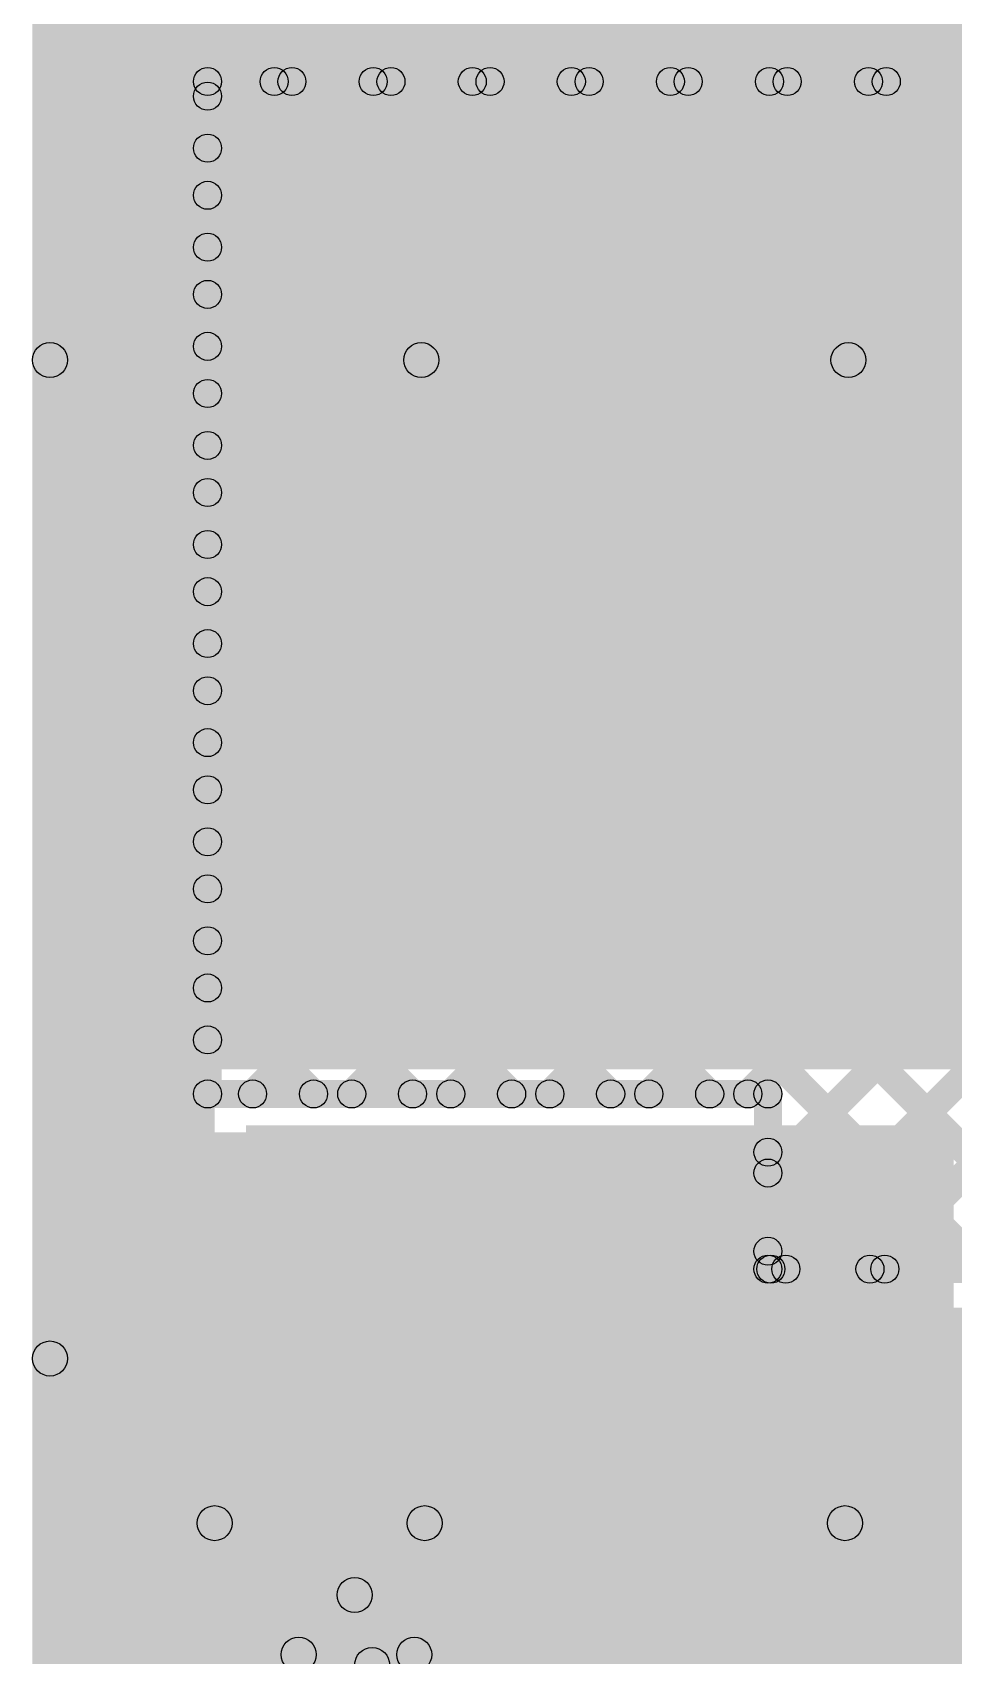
# Model space of a CAD drawing. Header units: millimetres. Extents: x 3.07 to 5.81, y 1.29 to 3.84.
# Drawn here: x 3.068 to 3.331, y 3.0837 to 3.547 of the extents above; entities that cross this region are included whole.
import ezdxf

# ---------------------------------------------------------------- set-up
doc = ezdxf.new("R2010")
doc.units = ezdxf.units.MM
doc.header["$MEASUREMENT"] = 0
for name, color, linetype in [('BottomLayer', 5, 'Continuous'), ('BottomOverlay', 54, 'Continuous'), ('BottomPaste', 16, 'Continuous'), ('BottomSolder', 6, 'Continuous'), ('TopLayer', 1, 'Continuous'), ('TopOverlay', 2, 'Continuous'), ('TopPaste', 8, 'Continuous'), ('TopSolder', 216, 'Continuous'), ('ViaHoleLayer', 16, 'Continuous')]:
    doc.layers.add(name, color=color, linetype=linetype)

# ---------------------------------------------------------------- blocks, each defined once
blk = doc.blocks.new('84474C_B_69')
at = {"layer": 'BottomLayer'}
for points in [[(-0.02163, 0.0689), (-0.02163, -0.0689), (-0.10037, -0.0689), (-0.10037, 0.0689)], [(0.10236, 0.0689), (0.10236, -0.0689), (0.02362, -0.0689), (0.02362, 0.0689)]]:
    blk.add_hatch(color=5, dxfattribs=at).paths.add_polyline_path(points)
at = {"layer": 'BottomOverlay'}
h = blk.add_hatch(color=54, dxfattribs=at)
edge = h.paths.add_edge_path()
edge.add_arc((-0.108, 0.076), 0.005, 0, 360)
h = blk.add_hatch(color=54, dxfattribs=at)
edge = h.paths.add_edge_path()
edge.add_arc((-0.108, 0.076), 0.005, 0, 360)
for points in [[(0.11, 0.081), (0.11, 0.071), (-0.108, 0.071), (-0.108, 0.081)], [(-0.113, 0.076), (-0.103, 0.076), (-0.103, -0.076), (-0.113, -0.076)], [(0.105, 0.076), (0.115, 0.076), (0.115, -0.076), (0.105, -0.076)], [(0.11, -0.071), (0.11, -0.081), (-0.108, -0.081), (-0.108, -0.071)]]:
    blk.add_hatch(color=54, dxfattribs=at).paths.add_polyline_path(points)
h = blk.add_hatch(color=54, dxfattribs=at)
edge = h.paths.add_edge_path()
edge.add_arc((0.11, 0.076), 0.005, 0, 360)
h = blk.add_hatch(color=54, dxfattribs=at)
edge = h.paths.add_edge_path()
edge.add_arc((0.11, 0.076), 0.005, 0, 360)
h = blk.add_hatch(color=54, dxfattribs=at)
edge = h.paths.add_edge_path()
edge.add_arc((-0.108, -0.076), 0.005, 0, 360)
h = blk.add_hatch(color=54, dxfattribs=at)
edge = h.paths.add_edge_path()
edge.add_arc((-0.108, -0.076), 0.005, 0, 360)
h = blk.add_hatch(color=54, dxfattribs=at)
edge = h.paths.add_edge_path()
edge.add_arc((0.11, -0.076), 0.005, 0, 360)
h = blk.add_hatch(color=54, dxfattribs=at)
edge = h.paths.add_edge_path()
edge.add_arc((0.11, -0.076), 0.005, 0, 360)
at = {"layer": 'BottomPaste'}
for points in [[(-0.02163, 0.0689), (-0.02163, -0.0689), (-0.10037, -0.0689), (-0.10037, 0.0689)], [(0.10236, 0.0689), (0.10236, -0.0689), (0.02362, -0.0689), (0.02362, 0.0689)]]:
    blk.add_hatch(color=16, dxfattribs=at).paths.add_polyline_path(points)
at = {"layer": 'BottomSolder'}
for points in [[(-0.01763, 0.0729), (-0.01763, -0.0729), (-0.10437, -0.0729), (-0.10437, 0.0729)], [(0.10636, 0.0729), (0.10636, -0.0729), (0.01962, -0.0729), (0.01962, 0.0729)]]:
    blk.add_hatch(color=6, dxfattribs=at).paths.add_polyline_path(points)
at = {"layer": 'BottomOverlay'}
for centre in [(-0.108, 0.076), (-0.108, 0.076), (0.11, 0.076), (0.11, 0.076), (-0.108, -0.076), (-0.108, -0.076), (0.11, -0.076), (0.11, -0.076)]:
    blk.add_circle(centre, 0.005, dxfattribs=at)
blk = doc.blocks.new('ULR2G4R7MNL1GS_78')
at = {"layer": 'TopLayer'}
for points in [[(-0.19685, 0.04921), (-0.05906, 0.04921), (-0.05906, -0.04921), (-0.19685, -0.04921)], [(0.05906, 0.04921), (0.19685, 0.04921), (0.19685, -0.04921), (0.05906, -0.04921)]]:
    blk.add_hatch(color=1, dxfattribs=at).paths.add_polyline_path(points)
at = {"layer": 'TopOverlay'}
h = blk.add_hatch(color=2, dxfattribs=at)
edge = h.paths.add_edge_path()
edge.add_arc((-0.11947, 0.167), 0.005, 0, 360)
h = blk.add_hatch(color=2, dxfattribs=at)
edge = h.paths.add_edge_path()
edge.add_arc((-0.11947, 0.167), 0.005, 0, 360)
for points in [[(-0.11947, 0.162), (-0.11947, 0.172), (0.16553, 0.172), (0.16553, 0.162)], [(-0.12301, 0.17054), (-0.11594, 0.16346), (-0.16294, 0.11646), (-0.17001, 0.12354)], [(0.16053, 0.167), (0.17053, 0.167), (0.17053, 0.061), (0.16053, 0.061)], [(-0.17147, 0.12), (-0.16147, 0.12), (-0.16147, 0.06), (-0.17147, 0.06)], [(-0.20897, 0.096), (-0.19897, 0.096), (-0.19897, 0.063), (-0.20897, 0.063)], [(-0.21997, 0.075), (-0.21997, 0.085), (-0.18697, 0.085), (-0.18697, 0.075)], [(-0.17147, -0.06), (-0.16147, -0.06), (-0.16147, -0.12), (-0.17147, -0.12)], [(0.16053, -0.061), (0.17053, -0.061), (0.17053, -0.167), (0.16053, -0.167)], [(-0.17001, -0.12354), (-0.16294, -0.11646), (-0.11594, -0.16346), (-0.12301, -0.17054)], [(-0.11947, -0.172), (-0.11947, -0.162), (0.16553, -0.162), (0.16553, -0.172)]]:
    blk.add_hatch(color=2, dxfattribs=at).paths.add_polyline_path(points)
h = blk.add_hatch(color=2, dxfattribs=at)
edge = h.paths.add_edge_path()
edge.add_arc((0.16553, 0.167), 0.005, 0, 360)
h = blk.add_hatch(color=2, dxfattribs=at)
edge = h.paths.add_edge_path()
edge.add_arc((0.16553, 0.167), 0.005, 0, 360)
h = blk.add_hatch(color=2, dxfattribs=at)
edge = h.paths.add_edge_path()
edge.add_arc((-0.16647, 0.12), 0.005, 0, 360)
h = blk.add_hatch(color=2, dxfattribs=at)
edge = h.paths.add_edge_path()
edge.add_arc((-0.16647, 0.12), 0.005, 0, 360)
h = blk.add_hatch(color=2, dxfattribs=at)
edge = h.paths.add_edge_path()
edge.add_arc((-0.20397, 0.096), 0.005, 0, 360)
h = blk.add_hatch(color=2, dxfattribs=at)
edge = h.paths.add_edge_path()
edge.add_arc((-0.21997, 0.08), 0.005, 0, 360)
h = blk.add_hatch(color=2, dxfattribs=at)
edge = h.paths.add_edge_path()
edge.add_arc((-0.18697, 0.08), 0.005, 0, 360)
h = blk.add_hatch(color=2, dxfattribs=at)
edge = h.paths.add_edge_path()
edge.add_arc((-0.20397, 0.063), 0.005, 0, 360)
h = blk.add_hatch(color=2, dxfattribs=at)
edge = h.paths.add_edge_path()
edge.add_arc((-0.16647, 0.06), 0.005, 0, 360)
h = blk.add_hatch(color=2, dxfattribs=at)
edge = h.paths.add_edge_path()
edge.add_arc((0.16553, 0.061), 0.005, 0, 360)
h = blk.add_hatch(color=2, dxfattribs=at)
edge = h.paths.add_edge_path()
edge.add_arc((-0.16647, -0.06), 0.005, 0, 360)
h = blk.add_hatch(color=2, dxfattribs=at)
edge = h.paths.add_edge_path()
edge.add_arc((0.16553, -0.061), 0.005, 0, 360)
h = blk.add_hatch(color=2, dxfattribs=at)
edge = h.paths.add_edge_path()
edge.add_arc((-0.16647, -0.12), 0.005, 0, 360)
h = blk.add_hatch(color=2, dxfattribs=at)
edge = h.paths.add_edge_path()
edge.add_arc((-0.16647, -0.12), 0.005, 0, 360)
h = blk.add_hatch(color=2, dxfattribs=at)
edge = h.paths.add_edge_path()
edge.add_arc((-0.11947, -0.167), 0.005, 0, 360)
h = blk.add_hatch(color=2, dxfattribs=at)
edge = h.paths.add_edge_path()
edge.add_arc((-0.11947, -0.167), 0.005, 0, 360)
h = blk.add_hatch(color=2, dxfattribs=at)
edge = h.paths.add_edge_path()
edge.add_arc((0.16553, -0.167), 0.005, 0, 360)
h = blk.add_hatch(color=2, dxfattribs=at)
edge = h.paths.add_edge_path()
edge.add_arc((0.16553, -0.167), 0.005, 0, 360)
at = {"layer": 'TopPaste'}
for points in [[(-0.19685, 0.04921), (-0.05906, 0.04921), (-0.05906, -0.04921), (-0.19685, -0.04921)], [(0.05906, 0.04921), (0.19685, 0.04921), (0.19685, -0.04921), (0.05906, -0.04921)]]:
    blk.add_hatch(color=8, dxfattribs=at).paths.add_polyline_path(points)
at = {"layer": 'TopSolder'}
for points in [[(-0.20085, 0.05321), (-0.05506, 0.05321), (-0.05506, -0.05321), (-0.20085, -0.05321)], [(0.05506, 0.05321), (0.20085, 0.05321), (0.20085, -0.05321), (0.05506, -0.05321)]]:
    blk.add_hatch(color=216, dxfattribs=at).paths.add_polyline_path(points)
at = {"layer": 'TopOverlay'}
for centre in [(-0.11947, 0.167), (-0.11947, 0.167), (0.16553, 0.167), (0.16553, 0.167), (-0.16647, 0.12), (-0.16647, 0.12), (-0.20397, 0.096), (-0.21997, 0.08), (-0.18697, 0.08), (-0.20397, 0.063), (-0.16647, 0.06), (0.16553, 0.061), (-0.16647, -0.06), (0.16553, -0.061), (-0.16647, -0.12), (-0.16647, -0.12), (-0.11947, -0.167), (-0.11947, -0.167), (0.16553, -0.167), (0.16553, -0.167)]:
    blk.add_circle(centre, 0.005, dxfattribs=at)

msp = doc.modelspace()

# ---------------------------------------------------------------- hatches: boundary and pattern name
at = {"layer": 'BottomLayer'}
for points in [[(3.12083, 3.28488), (3.11517, 3.29054), (3.56846, 3.74383), (3.57412, 3.73817)], [(3.12083, 3.25659), (3.11517, 3.26225), (3.59675, 3.74383), (3.60241, 3.73817)], [(3.13369, 3.24117), (3.12803, 3.24683), (3.62503, 3.74383), (3.63069, 3.73817)], [(3.16197, 3.24117), (3.15632, 3.24683), (3.65332, 3.74383), (3.65897, 3.73817)], [(3.19026, 3.24117), (3.1846, 3.24683), (3.67617, 3.7384), (3.68183, 3.73274)], [(3.21854, 3.24117), (3.21289, 3.24683), (3.67617, 3.71011), (3.68183, 3.70446)], [(3.24683, 3.24117), (3.24117, 3.24683), (3.67617, 3.68183), (3.68183, 3.67617)], [(3.27511, 3.24117), (3.26945, 3.24683), (3.67617, 3.65355), (3.68183, 3.64789)], [(3.28083, 3.2186), (3.27517, 3.22426), (3.67617, 3.62526), (3.68183, 3.6196)], [(3.28168, 3.19117), (3.27602, 3.19683), (3.67617, 3.59698), (3.68183, 3.59132)], [(3.30996, 3.19117), (3.30431, 3.19683), (3.67617, 3.56869), (3.68183, 3.56304)], [(3.12083, 3.51115), (3.11517, 3.51681), (3.13419, 3.53583), (3.13985, 3.53017)], [(3.12083, 3.45459), (3.11517, 3.46024), (3.19076, 3.53583), (3.19642, 3.53017)], [(3.12083, 3.4263), (3.11517, 3.43196), (3.21904, 3.53583), (3.2247, 3.53017)], [(3.12083, 3.48287), (3.11517, 3.48853), (3.16247, 3.53583), (3.16813, 3.53017)], [(3.12083, 3.36973), (3.11517, 3.37539), (3.27561, 3.53583), (3.28127, 3.53017)], [(3.12083, 3.39802), (3.11517, 3.40367), (3.24733, 3.53583), (3.25298, 3.53017)], [(3.12083, 3.31316), (3.11517, 3.31882), (3.33218, 3.53583), (3.33784, 3.53017)], [(3.12083, 3.34145), (3.11517, 3.3471), (3.3039, 3.53583), (3.30955, 3.53017)], [(3.118, 3.529), (3.118, 3.537), (3.337, 3.537), (3.337, 3.529)], [(3.13926, 3.53017), (3.14492, 3.53583), (3.48392, 3.19683), (3.47826, 3.19117)], [(3.16755, 3.53017), (3.1732, 3.53583), (3.5122, 3.19683), (3.50655, 3.19117)], [(3.19583, 3.53017), (3.20149, 3.53583), (3.54049, 3.19683), (3.53483, 3.19117)], [(3.22411, 3.53017), (3.22977, 3.53583), (3.56877, 3.19683), (3.56311, 3.19117)], [(3.2524, 3.53017), (3.25806, 3.53583), (3.59706, 3.19683), (3.5914, 3.19117)], [(3.28068, 3.53017), (3.28634, 3.53583), (3.61583, 3.20634), (3.61017, 3.20068)], [(3.30897, 3.53017), (3.31462, 3.53583), (3.61583, 3.23462), (3.61017, 3.22897)], [(3.122, 3.244), (3.114, 3.244), (3.114, 3.533), (3.122, 3.533)], [(3.11517, 3.52598), (3.12083, 3.53163), (3.45563, 3.19683), (3.44998, 3.19117)], [(3.11517, 3.49769), (3.12083, 3.50335), (3.42735, 3.19683), (3.42169, 3.19117)], [(3.11517, 3.46941), (3.12083, 3.47507), (3.39907, 3.19683), (3.39341, 3.19117)], [(3.11517, 3.44112), (3.12083, 3.44678), (3.37078, 3.19683), (3.36512, 3.19117)], [(3.11517, 3.41284), (3.12083, 3.4185), (3.3425, 3.19683), (3.33684, 3.19117)], [(3.11517, 3.38456), (3.12083, 3.39021), (3.26421, 3.24683), (3.25856, 3.24117)], [(3.11517, 3.35627), (3.12083, 3.36193), (3.23593, 3.24683), (3.23027, 3.24117)], [(3.11517, 3.32799), (3.12083, 3.33364), (3.20764, 3.24683), (3.20199, 3.24117)], [(3.11517, 3.2997), (3.12083, 3.30536), (3.17936, 3.24683), (3.1737, 3.24117)], [(3.11517, 3.27142), (3.12083, 3.27708), (3.15108, 3.24683), (3.14542, 3.24117)], [(3.118, 3.24), (3.118, 3.248), (3.278, 3.248), (3.278, 3.24)], [(3.282, 3.194), (3.274, 3.194), (3.274, 3.244), (3.282, 3.244)], [(3.07, 2.759), (3.267, 2.759), (3.267, 3.233), (3.07, 3.233)], [(3.27517, 3.22456), (3.28083, 3.23021), (3.31421, 3.19683), (3.30856, 3.19117)], [(3.27517, 3.19627), (3.28083, 3.20193), (3.28593, 3.19683), (3.28027, 3.19117)], [(3.278, 3.19), (3.278, 3.198), (3.43, 3.198), (3.43, 3.19)], [(3.283, 2.87), (3.423, 2.87), (3.423, 3.183), (3.283, 3.183)]]:
    msp.add_hatch(color=5, dxfattribs=at).paths.add_polyline_path(points)
h = msp.add_hatch(color=5, dxfattribs=at)
edge = h.paths.add_edge_path()
edge.add_arc((3.118, 3.533), 0.004, 0, 360)
h = msp.add_hatch(color=5, dxfattribs=at)
edge = h.paths.add_edge_path()
edge.add_arc((3.118, 3.533), 0.004, 0, 360)
h = msp.add_hatch(color=5, dxfattribs=at)
edge = h.paths.add_edge_path()
edge.add_arc((3.13702, 3.533), 0.004, 0, 360)
h = msp.add_hatch(color=5, dxfattribs=at)
edge = h.paths.add_edge_path()
edge.add_arc((3.14209, 3.533), 0.004, 0, 360)
h = msp.add_hatch(color=5, dxfattribs=at)
edge = h.paths.add_edge_path()
edge.add_arc((3.1653, 3.533), 0.004, 0, 360)
h = msp.add_hatch(color=5, dxfattribs=at)
edge = h.paths.add_edge_path()
edge.add_arc((3.17037, 3.533), 0.004, 0, 360)
h = msp.add_hatch(color=5, dxfattribs=at)
edge = h.paths.add_edge_path()
edge.add_arc((3.19359, 3.533), 0.004, 0, 360)
h = msp.add_hatch(color=5, dxfattribs=at)
edge = h.paths.add_edge_path()
edge.add_arc((3.19866, 3.533), 0.004, 0, 360)
h = msp.add_hatch(color=5, dxfattribs=at)
edge = h.paths.add_edge_path()
edge.add_arc((3.22187, 3.533), 0.004, 0, 360)
h = msp.add_hatch(color=5, dxfattribs=at)
edge = h.paths.add_edge_path()
edge.add_arc((3.22694, 3.533), 0.004, 0, 360)
h = msp.add_hatch(color=5, dxfattribs=at)
edge = h.paths.add_edge_path()
edge.add_arc((3.25016, 3.533), 0.004, 0, 360)
h = msp.add_hatch(color=5, dxfattribs=at)
edge = h.paths.add_edge_path()
edge.add_arc((3.25523, 3.533), 0.004, 0, 360)
h = msp.add_hatch(color=5, dxfattribs=at)
edge = h.paths.add_edge_path()
edge.add_arc((3.27844, 3.533), 0.004, 0, 360)
h = msp.add_hatch(color=5, dxfattribs=at)
edge = h.paths.add_edge_path()
edge.add_arc((3.28351, 3.533), 0.004, 0, 360)
h = msp.add_hatch(color=5, dxfattribs=at)
edge = h.paths.add_edge_path()
edge.add_arc((3.30672, 3.533), 0.004, 0, 360)
h = msp.add_hatch(color=5, dxfattribs=at)
edge = h.paths.add_edge_path()
edge.add_arc((3.3118, 3.533), 0.004, 0, 360)
h = msp.add_hatch(color=5, dxfattribs=at)
edge = h.paths.add_edge_path()
edge.add_arc((3.118, 3.52881), 0.004, 0, 360)
h = msp.add_hatch(color=5, dxfattribs=at)
edge = h.paths.add_edge_path()
edge.add_arc((3.118, 3.51398), 0.004, 0, 360)
h = msp.add_hatch(color=5, dxfattribs=at)
edge = h.paths.add_edge_path()
edge.add_arc((3.118, 3.50052), 0.004, 0, 360)
h = msp.add_hatch(color=5, dxfattribs=at)
edge = h.paths.add_edge_path()
edge.add_arc((3.118, 3.4857), 0.004, 0, 360)
h = msp.add_hatch(color=5, dxfattribs=at)
edge = h.paths.add_edge_path()
edge.add_arc((3.118, 3.47224), 0.004, 0, 360)
h = msp.add_hatch(color=5, dxfattribs=at)
edge = h.paths.add_edge_path()
edge.add_arc((3.118, 3.45741), 0.004, 0, 360)
h = msp.add_hatch(color=5, dxfattribs=at)
edge = h.paths.add_edge_path()
edge.add_arc((3.118, 3.44395), 0.004, 0, 360)
h = msp.add_hatch(color=5, dxfattribs=at)
edge = h.paths.add_edge_path()
edge.add_arc((3.118, 3.42913), 0.004, 0, 360)
h = msp.add_hatch(color=5, dxfattribs=at)
edge = h.paths.add_edge_path()
edge.add_arc((3.118, 3.41567), 0.004, 0, 360)
h = msp.add_hatch(color=5, dxfattribs=at)
edge = h.paths.add_edge_path()
edge.add_arc((3.118, 3.40084), 0.004, 0, 360)
h = msp.add_hatch(color=5, dxfattribs=at)
edge = h.paths.add_edge_path()
edge.add_arc((3.118, 3.38738), 0.004, 0, 360)
h = msp.add_hatch(color=5, dxfattribs=at)
edge = h.paths.add_edge_path()
edge.add_arc((3.118, 3.37256), 0.004, 0, 360)
h = msp.add_hatch(color=5, dxfattribs=at)
edge = h.paths.add_edge_path()
edge.add_arc((3.118, 3.3591), 0.004, 0, 360)
h = msp.add_hatch(color=5, dxfattribs=at)
edge = h.paths.add_edge_path()
edge.add_arc((3.118, 3.34428), 0.004, 0, 360)
h = msp.add_hatch(color=5, dxfattribs=at)
edge = h.paths.add_edge_path()
edge.add_arc((3.118, 3.33082), 0.004, 0, 360)
h = msp.add_hatch(color=5, dxfattribs=at)
edge = h.paths.add_edge_path()
edge.add_arc((3.118, 3.31599), 0.004, 0, 360)
h = msp.add_hatch(color=5, dxfattribs=at)
edge = h.paths.add_edge_path()
edge.add_arc((3.118, 3.30253), 0.004, 0, 360)
h = msp.add_hatch(color=5, dxfattribs=at)
edge = h.paths.add_edge_path()
edge.add_arc((3.118, 3.28771), 0.004, 0, 360)
h = msp.add_hatch(color=5, dxfattribs=at)
edge = h.paths.add_edge_path()
edge.add_arc((3.118, 3.27425), 0.004, 0, 360)
h = msp.add_hatch(color=5, dxfattribs=at)
edge = h.paths.add_edge_path()
edge.add_arc((3.118, 3.25942), 0.004, 0, 360)
h = msp.add_hatch(color=5, dxfattribs=at)
edge = h.paths.add_edge_path()
edge.add_arc((3.118, 3.244), 0.004, 0, 360)
h = msp.add_hatch(color=5, dxfattribs=at)
edge = h.paths.add_edge_path()
edge.add_arc((3.118, 3.244), 0.004, 0, 360)
h = msp.add_hatch(color=5, dxfattribs=at)
edge = h.paths.add_edge_path()
edge.add_arc((3.13086, 3.244), 0.004, 0, 360)
h = msp.add_hatch(color=5, dxfattribs=at)
edge = h.paths.add_edge_path()
edge.add_arc((3.14825, 3.244), 0.004, 0, 360)
h = msp.add_hatch(color=5, dxfattribs=at)
edge = h.paths.add_edge_path()
edge.add_arc((3.15915, 3.244), 0.004, 0, 360)
h = msp.add_hatch(color=5, dxfattribs=at)
edge = h.paths.add_edge_path()
edge.add_arc((3.17653, 3.244), 0.004, 0, 360)
h = msp.add_hatch(color=5, dxfattribs=at)
edge = h.paths.add_edge_path()
edge.add_arc((3.18743, 3.244), 0.004, 0, 360)
h = msp.add_hatch(color=5, dxfattribs=at)
edge = h.paths.add_edge_path()
edge.add_arc((3.20482, 3.244), 0.004, 0, 360)
h = msp.add_hatch(color=5, dxfattribs=at)
edge = h.paths.add_edge_path()
edge.add_arc((3.21571, 3.244), 0.004, 0, 360)
h = msp.add_hatch(color=5, dxfattribs=at)
edge = h.paths.add_edge_path()
edge.add_arc((3.2331, 3.244), 0.004, 0, 360)
h = msp.add_hatch(color=5, dxfattribs=at)
edge = h.paths.add_edge_path()
edge.add_arc((3.244, 3.244), 0.004, 0, 360)
h = msp.add_hatch(color=5, dxfattribs=at)
edge = h.paths.add_edge_path()
edge.add_arc((3.26138, 3.244), 0.004, 0, 360)
h = msp.add_hatch(color=5, dxfattribs=at)
edge = h.paths.add_edge_path()
edge.add_arc((3.27228, 3.244), 0.004, 0, 360)
h = msp.add_hatch(color=5, dxfattribs=at)
edge = h.paths.add_edge_path()
edge.add_arc((3.278, 3.244), 0.004, 0, 360)
h = msp.add_hatch(color=5, dxfattribs=at)
edge = h.paths.add_edge_path()
edge.add_arc((3.278, 3.244), 0.004, 0, 360)
h = msp.add_hatch(color=5, dxfattribs=at)
edge = h.paths.add_edge_path()
edge.add_arc((3.278, 3.22738), 0.004, 0, 360)
h = msp.add_hatch(color=5, dxfattribs=at)
edge = h.paths.add_edge_path()
edge.add_arc((3.161, 3.216), 0.01181, 0, 360)
h = msp.add_hatch(color=5, dxfattribs=at)
edge = h.paths.add_edge_path()
edge.add_arc((3.278, 3.22143), 0.004, 0, 360)
h = msp.add_hatch(color=5, dxfattribs=at)
edge = h.paths.add_edge_path()
edge.add_arc((3.161, 3.19), 0.01181, 0, 360)
h = msp.add_hatch(color=5, dxfattribs=at)
edge = h.paths.add_edge_path()
edge.add_arc((3.278, 3.1991), 0.004, 0, 360)
h = msp.add_hatch(color=5, dxfattribs=at)
edge = h.paths.add_edge_path()
edge.add_arc((3.278, 3.194), 0.004, 0, 360)
h = msp.add_hatch(color=5, dxfattribs=at)
edge = h.paths.add_edge_path()
edge.add_arc((3.278, 3.194), 0.004, 0, 360)
h = msp.add_hatch(color=5, dxfattribs=at)
edge = h.paths.add_edge_path()
edge.add_arc((3.27885, 3.194), 0.004, 0, 360)
h = msp.add_hatch(color=5, dxfattribs=at)
edge = h.paths.add_edge_path()
edge.add_arc((3.2831, 3.194), 0.004, 0, 360)
h = msp.add_hatch(color=5, dxfattribs=at)
edge = h.paths.add_edge_path()
edge.add_arc((3.30714, 3.194), 0.004, 0, 360)
h = msp.add_hatch(color=5, dxfattribs=at)
edge = h.paths.add_edge_path()
edge.add_arc((3.31138, 3.194), 0.004, 0, 360)
h = msp.add_hatch(color=5, dxfattribs=at)
edge = h.paths.add_edge_path()
edge.add_arc((3.161, 3.164), 0.01181, 0, 360)
h = msp.add_hatch(color=5, dxfattribs=at)
edge = h.paths.add_edge_path()
edge.add_arc((3.161, 3.138), 0.01181, 0, 360)
at = {"layer": 'BottomSolder'}
h = msp.add_hatch(color=6, dxfattribs=at)
edge = h.paths.add_edge_path()
edge.add_arc((3.161, 3.216), 0.01581, 0, 360)
h = msp.add_hatch(color=6, dxfattribs=at)
edge = h.paths.add_edge_path()
edge.add_arc((3.161, 3.19), 0.01581, 0, 360)
h = msp.add_hatch(color=6, dxfattribs=at)
edge = h.paths.add_edge_path()
edge.add_arc((3.161, 3.164), 0.01581, 0, 360)
h = msp.add_hatch(color=6, dxfattribs=at)
edge = h.paths.add_edge_path()
edge.add_arc((3.161, 3.138), 0.01581, 0, 360)
at = {"layer": 'TopLayer'}
for points in [[(3.068, 3.251), (3.93, 3.251), (3.93, 3.566), (3.068, 3.566)], [(3.068, 2.995), (3.12, 2.995), (3.12, 3.331), (3.068, 3.331)], [(3.129, 3.073), (3.331, 3.073), (3.331, 3.235), (3.129, 3.235)]]:
    msp.add_hatch(color=1, dxfattribs=at).paths.add_polyline_path(points)
h = msp.add_hatch(color=1, dxfattribs=at)
edge = h.paths.add_edge_path()
edge.add_arc((3.161, 3.216), 0.01181, 0, 360)
h = msp.add_hatch(color=1, dxfattribs=at)
edge = h.paths.add_edge_path()
edge.add_arc((3.161, 3.19), 0.01181, 0, 360)
h = msp.add_hatch(color=1, dxfattribs=at)
edge = h.paths.add_edge_path()
edge.add_arc((3.161, 3.164), 0.01181, 0, 360)
h = msp.add_hatch(color=1, dxfattribs=at)
edge = h.paths.add_edge_path()
edge.add_arc((3.161, 3.138), 0.01181, 0, 360)
at = {"layer": 'TopSolder'}
h = msp.add_hatch(color=216, dxfattribs=at)
edge = h.paths.add_edge_path()
edge.add_arc((3.161, 3.216), 0.01581, 0, 360)
h = msp.add_hatch(color=216, dxfattribs=at)
edge = h.paths.add_edge_path()
edge.add_arc((3.161, 3.19), 0.01581, 0, 360)
h = msp.add_hatch(color=216, dxfattribs=at)
edge = h.paths.add_edge_path()
edge.add_arc((3.161, 3.164), 0.01581, 0, 360)
h = msp.add_hatch(color=216, dxfattribs=at)
edge = h.paths.add_edge_path()
edge.add_arc((3.161, 3.138), 0.01581, 0, 360)
at = {"layer": 'ViaHoleLayer'}
h = msp.add_hatch(color=16, dxfattribs=at)
edge = h.paths.add_edge_path()
edge.add_arc((3.161, 3.216), 0.00787, 0, 360)
h = msp.add_hatch(color=16, dxfattribs=at)
edge = h.paths.add_edge_path()
edge.add_arc((3.161, 3.19), 0.00787, 0, 360)
h = msp.add_hatch(color=16, dxfattribs=at)
edge = h.paths.add_edge_path()
edge.add_arc((3.161, 3.164), 0.00787, 0, 360)
h = msp.add_hatch(color=16, dxfattribs=at)
edge = h.paths.add_edge_path()
edge.add_arc((3.161, 3.138), 0.00787, 0, 360)

# ---------------------------------------------------------------- linework, layer by layer
at = {"layer": 'BottomLayer'}
for centre in [(3.118, 3.533), (3.118, 3.533), (3.13702, 3.533), (3.14209, 3.533), (3.1653, 3.533), (3.17037, 3.533), (3.19359, 3.533), (3.19866, 3.533), (3.22187, 3.533), (3.22694, 3.533), (3.25016, 3.533), (3.25523, 3.533), (3.27844, 3.533), (3.28351, 3.533), (3.30672, 3.533), (3.3118, 3.533), (3.118, 3.52881), (3.118, 3.51398), (3.118, 3.50052), (3.118, 3.4857), (3.118, 3.47224), (3.118, 3.45741), (3.118, 3.44395), (3.118, 3.42913), (3.118, 3.41567), (3.118, 3.40084), (3.118, 3.38738), (3.118, 3.37256), (3.118, 3.3591), (3.118, 3.34428), (3.118, 3.33082), (3.118, 3.31599), (3.118, 3.30253), (3.118, 3.28771), (3.118, 3.27425), (3.118, 3.25942), (3.118, 3.244), (3.118, 3.244), (3.13086, 3.244), (3.14825, 3.244), (3.15915, 3.244), (3.17653, 3.244), (3.18743, 3.244), (3.20482, 3.244), (3.21571, 3.244), (3.2331, 3.244), (3.244, 3.244), (3.26138, 3.244), (3.27228, 3.244), (3.278, 3.244), (3.278, 3.244), (3.278, 3.22738), (3.278, 3.22143), (3.278, 3.1991), (3.278, 3.194), (3.278, 3.194), (3.27885, 3.194), (3.2831, 3.194), (3.30714, 3.194), (3.31138, 3.194)]:
    msp.add_circle(centre, 0.004, dxfattribs=at)

# ---------------------------------------------------------------- block references
for name, p, rotation in [('ULR2G4R7MNL1GS_78', (3.24, 3.28795), 90), ('84474C_B_69', (3.275, 3.005), 180)]:
    msp.add_blockref(name, p, dxfattribs=dict(rotation=rotation))

doc.saveas('drawing.dxf')
